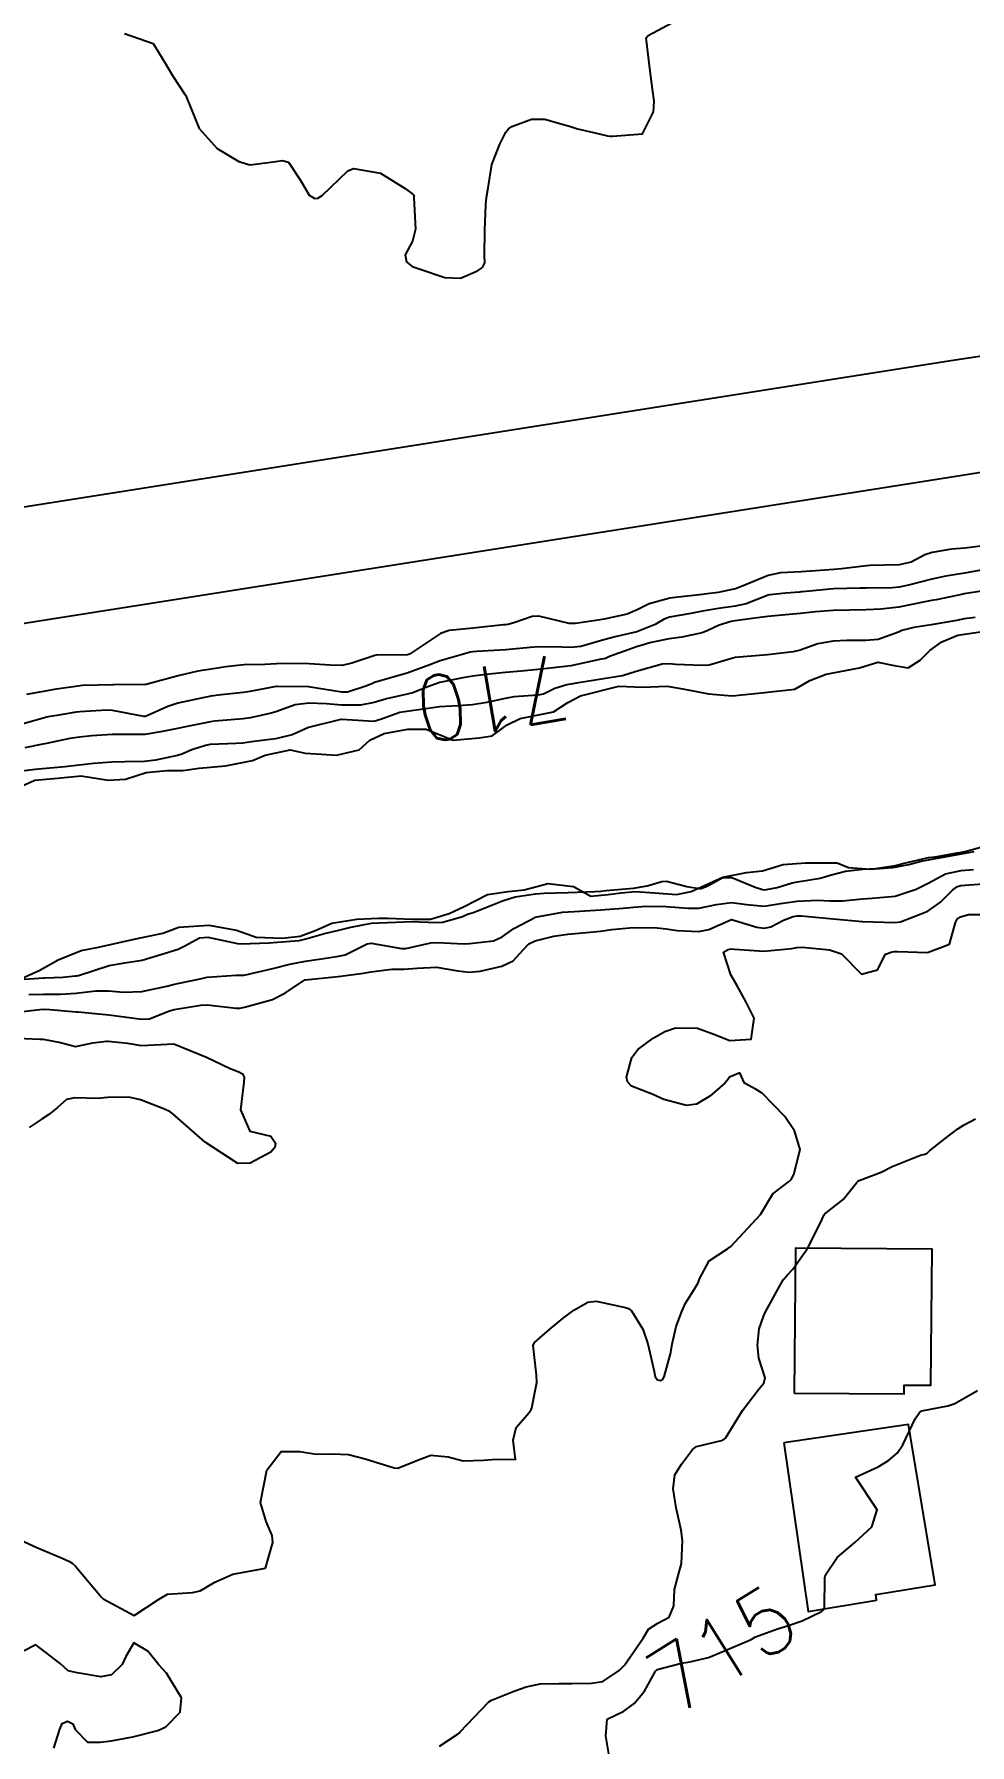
# Model space of a CAD drawing. Header units: metres. Extents: x 307586 to 320046, y 7427249 to 7434250.
# Drawn here: x 310795.9 to 310853.1, y 7432735.9 to 7432840.5 of the extents above; entities that cross this region are included whole.
import ezdxf
from ezdxf.enums import TextEntityAlignment as Align

# ---------------------------------------------------------------- set-up
doc = ezdxf.new("R2010")
doc.units = ezdxf.units.M
doc.header["$MEASUREMENT"] = 0
for name, color, linetype in [('Cotas', 45, 'Continuous'), ('Curvas de Nivel 1m', 11, 'Continuous'), ('Curvas de Nivel 5m', 15, 'Continuous'), ('Edificações', 30, 'Continuous'), ('Hidrografia', 140, 'Continuous'), ('Vias Primárias', 230, 'Continuous')]:
    doc.layers.add(name, color=color, linetype=linetype)
doc.styles.add('Style-STANDARD', font='STANDARD.shx')

msp = doc.modelspace()

# ---------------------------------------------------------------- linework, layer by layer
at = {"layer": 'Curvas de Nivel 1m', "flags": 128}
for points, elevation in [([(310801.46, 7432840.55), (310803.21, 7432839.92), (310803.93, 7432838.76), (310804.4, 7432837.97), (310805.17, 7432836.8), (310805.2, 7432836.74), (310805.22, 7432836.69), (310806.02, 7432834.73), (310807.13, 7432833.51), (310808.46, 7432832.71), (310809.12, 7432832.51), (310810.4, 7432832.68), (310811.12, 7432832.77), (310811.48, 7432832.67), (310812.24, 7432831.53), (310812.75, 7432830.65), (310813.1, 7432830.44), (310813.29, 7432830.46), (310813.55, 7432830.64), (310815.12, 7432832.15), (310815.46, 7432832.28), (310817.12, 7432831.99), (310818.62, 7432831.07), (310819.1, 7432830.7), (310819.17, 7432830.64), (310819.16, 7432830.58), (310819.16, 7432830.52), (310819.25, 7432828.58), (310819.07, 7432827.83), (310818.63, 7432827.01), (310818.71, 7432826.58), (310819.05, 7432826.29), (310819.48, 7432826.14), (310821.04, 7432825.62), (310822.01, 7432825.57), (310823.05, 7432826.03), (310823.35, 7432826.22), (310823.49, 7432826.52), (310823.48, 7432826.95), (310823.49, 7432828.52), (310823.55, 7432830.07), (310823.6, 7432830.52), (310823.69, 7432831.1), (310823.92, 7432832.52), (310824.41, 7432833.78), (310824.77, 7432834.51), (310824.93, 7432834.72), (310825.15, 7432834.85), (310826.35, 7432835.3), (310827.16, 7432835.3), (310828.79, 7432834.83), (310829.15, 7432834.72), (310830.32, 7432834.44), (310831, 7432834.29), (310831.14, 7432834.27), (310831.3, 7432834.27), (310833.14, 7432834.41), (310833.8, 7432835.76), (310833.84, 7432836.4), (310833.77, 7432836.99), (310833.59, 7432838.4), (310833.36, 7432840.27), (310833.47, 7432840.41), (310835.23, 7432841.36)], 713), ([(310853.82, 7432809.19), (310852.85, 7432809.06), (310852.03, 7432808.99), (310850.84, 7432808.8), (310850.39, 7432808.65), (310849.56, 7432808.21), (310848.83, 7432808.04), (310847.06, 7432808), (310846.83, 7432807.99), (310845.29, 7432807.8), (310844.83, 7432807.76), (310844.28, 7432807.72), (310842.83, 7432807.62), (310841.57, 7432807.56), (310840.82, 7432807.39), (310839.19, 7432806.71), (310838.82, 7432806.58), (310838.62, 7432806.54), (310837.76, 7432806.35), (310836.93, 7432806.24), (310836.81, 7432806.23), (310835.13, 7432806.05), (310834.81, 7432806.01), (310833.54, 7432805.66), (310832.8, 7432805.28), (310832.19, 7432805.02), (310830.79, 7432804.72), (310830.54, 7432804.68), (310829.03, 7432804.46), (310828.78, 7432804.45), (310828.64, 7432804.46), (310826.79, 7432804.91), (310826.38, 7432804.89), (310825.27, 7432804.5), (310824.89, 7432804.39), (310824.78, 7432804.38), (310824.64, 7432804.37), (310822.78, 7432804.16), (310821.31, 7432804.02), (310820.78, 7432803.84), (310818.89, 7432802.58), (310818.76, 7432802.54), (310816.85, 7432802.51), (310816.76, 7432802.5), (310815.35, 7432802.03), (310814.76, 7432801.88), (310814.04, 7432801.91), (310812.76, 7432801.98), (310811.42, 7432802), (310810.76, 7432801.99), (310810.03, 7432801.95), (310808.76, 7432801.92), (310807.66, 7432801.81), (310806.75, 7432801.67), (310805.95, 7432801.53), (310804.75, 7432801.25), (310802.93, 7432800.77), (310802.78, 7432800.73), (310802.74, 7432800.72), (310800.83, 7432800.7), (310800.74, 7432800.7), (310798.9, 7432800.66), (310798.74, 7432800.64), (310797.16, 7432800.41), (310796.74, 7432800.34), (310795.47, 7432800.12)], 713), ([(310854.51, 7432807.83), (310852.83, 7432807.53), (310851.67, 7432807.34), (310850.82, 7432807.17), (310849.4, 7432806.79), (310848.82, 7432806.67), (310848.4, 7432806.64), (310846.82, 7432806.61), (310846.45, 7432806.61), (310844.82, 7432806.57), (310842.91, 7432806.39), (310842.81, 7432806.38), (310842.73, 7432806.37), (310841.9, 7432806.3), (310840.91, 7432806.21), (310840.81, 7432806.19), (310839.48, 7432805.65), (310838.8, 7432805.52), (310837.77, 7432805.38), (310836.8, 7432805.2), (310836.09, 7432805.07), (310834.79, 7432804.84), (310834.46, 7432804.72), (310833.91, 7432804.39), (310832.78, 7432803.94), (310831.54, 7432803.65), (310830.77, 7432803.46), (310829.37, 7432803.05), (310828.77, 7432802.98), (310828.22, 7432803.01), (310826.77, 7432803.02), (310826.27, 7432802.98), (310824.77, 7432802.85), (310822.98, 7432802.74), (310822.76, 7432802.73), (310822.6, 7432802.7), (310822.04, 7432802.54), (310821.05, 7432802.26), (310820.76, 7432802.17), (310820.12, 7432801.92), (310818.75, 7432801.42), (310818.1, 7432801.24), (310816.75, 7432800.84), (310816.58, 7432800.77), (310816.21, 7432800.61), (310815.09, 7432800.26), (310814.74, 7432800.25), (310812.83, 7432800.56), (310812.74, 7432800.57), (310810.81, 7432800.6), (310810.74, 7432800.6), (310809.13, 7432800.3), (310808.74, 7432800.24), (310807.36, 7432800.09), (310806.73, 7432800), (310805.67, 7432799.79), (310804.73, 7432799.57), (310804.1, 7432799.37), (310802.74, 7432798.77), (310802.71, 7432798.76), (310802.65, 7432798.77), (310800.72, 7432799.14), (310800.36, 7432799.16), (310798.72, 7432799.05), (310798.51, 7432799.03), (310797.33, 7432798.83), (310796.8, 7432798.75), (310796.71, 7432798.72), (310795.26, 7432798.31)], 712), ([(310854.82, 7432806.57), (310852.92, 7432806.28), (310852.81, 7432806.26), (310852.74, 7432806.25), (310852.35, 7432806.17), (310851.08, 7432805.91), (310850.81, 7432805.87), (310850.4, 7432805.78), (310848.81, 7432805.46), (310847.7, 7432805.33), (310846.8, 7432805.28), (310845.79, 7432805.26), (310844.8, 7432805.25), (310843.7, 7432805.17), (310842.8, 7432805.06), (310842.09, 7432805), (310840.79, 7432804.88), (310840.3, 7432804.81), (310838.79, 7432804.62), (310838.55, 7432804.58), (310837.82, 7432804.35), (310837.12, 7432804.02), (310836.78, 7432803.89), (310835.54, 7432803.61), (310834.77, 7432803.51), (310833.67, 7432803.3), (310832.77, 7432803.02), (310832.31, 7432802.87), (310831.12, 7432802.43), (310830.87, 7432802.32), (310830.76, 7432802.3), (310830.6, 7432802.27), (310828.76, 7432801.87), (310827.51, 7432801.72), (310826.75, 7432801.63), (310825.72, 7432801.53), (310824.75, 7432801.45), (310823.57, 7432801.33), (310822.75, 7432801.23), (310822.15, 7432801.13), (310820.75, 7432800.84), (310819.95, 7432800.56), (310819.09, 7432800.22), (310818.74, 7432800.13), (310817.48, 7432799.85), (310816.73, 7432799.63), (310815.88, 7432799.45), (310814.73, 7432799.46), (310813.82, 7432799.54), (310812.73, 7432799.58), (310811.9, 7432799.48), (310810.72, 7432799.06), (310810.43, 7432798.96), (310809.17, 7432798.69), (310808.71, 7432798.62), (310806.96, 7432798.47), (310806.71, 7432798.44), (310805.29, 7432798.15), (310804.71, 7432798.03), (310803.79, 7432797.84), (310802.7, 7432797.67), (310801.82, 7432797.66), (310800.7, 7432797.67), (310799.47, 7432797.58), (310798.7, 7432797.51), (310798.11, 7432797.42), (310796.7, 7432797.12), (310796.47, 7432797.07), (310795.36, 7432796.85)], 711), ([(310795.61, 7432781.75), (310796.51, 7432781.79), (310797.55, 7432781.79), (310798.51, 7432781.85), (310799.7, 7432781.99), (310800.51, 7432781.98), (310801.4, 7432781.9), (310802.51, 7432781.94), (310804.04, 7432782.27), (310804.52, 7432782.4), (310804.8, 7432782.46), (310806.09, 7432782.72), (310806.44, 7432782.81), (310806.52, 7432782.83), (310808.29, 7432782.94), (310808.53, 7432782.94), (310808.78, 7432782.95), (310810.53, 7432783.35), (310811.57, 7432783.62), (310812.53, 7432783.79), (310813.92, 7432784.01), (310814.54, 7432784.1), (310814.96, 7432784.19), (310815.8, 7432784.61), (310816.29, 7432784.85), (310816.55, 7432784.89), (310818.39, 7432784.58), (310818.54, 7432784.57), (310818.66, 7432784.58), (310820.18, 7432784.92), (310820.55, 7432784.94), (310822.22, 7432784.86), (310822.55, 7432784.87), (310824.02, 7432785.04), (310824.55, 7432785.29), (310825.26, 7432785.8), (310826.54, 7432786.48), (310826.56, 7432786.49), (310828.25, 7432786.79), (310828.58, 7432786.81), (310828.95, 7432786.83), (310830.58, 7432786.93), (310831.95, 7432787.04), (310832.58, 7432787.11), (310833.35, 7432787.17), (310834.58, 7432787.15), (310835.91, 7432787.04), (310836.58, 7432787.05), (310837.66, 7432787.27), (310838.58, 7432787.38), (310839.52, 7432787.26), (310840.58, 7432787.17), (310841.56, 7432787.32), (310842.58, 7432787.47), (310843.84, 7432787.53), (310844.59, 7432787.49), (310845.36, 7432787.48), (310846.59, 7432787.62), (310847.17, 7432787.65), (310848.59, 7432787.77), (310849.87, 7432788.2), (310850.35, 7432788.44), (310850.6, 7432788.58), (310851.65, 7432789.14), (310852.61, 7432789.34), (310853.37, 7432789.4)], 711), ([(310794.69, 7432780.66), (310796.28, 7432780.84), (310796.49, 7432780.86), (310796.5, 7432780.86), (310796.9, 7432780.84), (310798.5, 7432780.71), (310798.62, 7432780.7), (310800.5, 7432780.51), (310800.82, 7432780.47), (310802.5, 7432780.25), (310802.98, 7432780.28), (310804.16, 7432780.75), (310804.5, 7432780.85), (310806.12, 7432781.11), (310806.51, 7432781.12), (310808.28, 7432780.93), (310808.51, 7432780.93), (310808.79, 7432780.98), (310810.51, 7432781.45), (310811.3, 7432781.87), (310812.49, 7432782.65), (310812.51, 7432782.66), (310814.53, 7432782.87), (310816.07, 7432783.06), (310816.53, 7432783.15), (310817.81, 7432783.31), (310818.53, 7432783.31), (310819.35, 7432783.38), (310820.53, 7432783.43), (310821.85, 7432783.21), (310822.53, 7432783.12), (310823.2, 7432783.19), (310824.53, 7432783.49), (310825.22, 7432783.81), (310825.84, 7432784.49), (310826.18, 7432784.86), (310826.56, 7432785.04), (310827.71, 7432785.32), (310828.56, 7432785.45), (310829.68, 7432785.56), (310830.57, 7432785.64), (310831.25, 7432785.74), (310832.57, 7432785.86), (310834.02, 7432785.84), (310834.57, 7432785.78), (310835.26, 7432785.68), (310836.57, 7432785.62), (310837.18, 7432785.74), (310838.57, 7432786.34), (310840.12, 7432785.87), (310840.57, 7432785.81), (310840.98, 7432785.9), (310841.76, 7432786.3), (310842.34, 7432786.53), (310842.58, 7432786.57), (310842.86, 7432786.57), (310844.57, 7432786.41), (310846.36, 7432786.24), (310846.57, 7432786.22), (310846.59, 7432786.22), (310848.57, 7432786.16), (310848.91, 7432786.21), (310850.58, 7432786.85), (310851.36, 7432787.41), (310852.11, 7432788.17), (310852.39, 7432788.37), (310852.6, 7432788.42), (310854.2, 7432788.55)], 712), ([(310794.11, 7432748.86), (310796.1, 7432747.93), (310797.64, 7432747.28), (310798.1, 7432747.07), (310798.25, 7432746.98), (310798.44, 7432746.81), (310800.06, 7432744.89), (310800.16, 7432744.79), (310802.05, 7432743.77), (310803.54, 7432744.75), (310804.08, 7432745.08), (310805.62, 7432745.18), (310806.08, 7432745.28), (310806.98, 7432745.81), (310808.09, 7432746.3), (310810.09, 7432746.67), (310810.53, 7432748.24), (310810.48, 7432748.67), (310810.13, 7432749.52), (310809.77, 7432750.68), (310810.16, 7432752.67), (310811.04, 7432753.8), (310812.18, 7432753.81), (310813.17, 7432753.64), (310814.18, 7432753.67), (310815.16, 7432753.62), (310816.17, 7432753.36), (310817.94, 7432752.81), (310818.17, 7432752.79), (310819.44, 7432753.3), (310820.18, 7432753.58), (310821.24, 7432753.48), (310822.17, 7432753.23), (310823.41, 7432753.28), (310824.18, 7432753.34), (310825.36, 7432753.31), (310825.22, 7432754.49), (310825.41, 7432755.28), (310826.21, 7432756.2), (310826.32, 7432756.37), (310826.37, 7432756.48), (310826.67, 7432758.03), (310826.66, 7432758.48), (310826.45, 7432760.29), (310826.52, 7432760.48), (310827.46, 7432761.28), (310828.28, 7432761.96), (310828.94, 7432762.45), (310829.78, 7432762.95), (310830.29, 7432763), (310832.09, 7432762.61), (310832.28, 7432762.55), (310832.45, 7432762.41), (310833.16, 7432761.28), (310833.46, 7432760.39), (310833.82, 7432758.81), (310833.91, 7432758.38), (310834.04, 7432758.19), (310834.23, 7432758.15), (310834.37, 7432758.24), (310834.45, 7432758.38), (310834.85, 7432759.78), (310834.95, 7432760.37), (310835.2, 7432761.45), (310835.54, 7432762.37), (310835.76, 7432762.89), (310836.3, 7432763.71), (310836.53, 7432764.13), (310836.61, 7432764.36), (310837.2, 7432765.47), (310838.33, 7432766.2), (310838.53, 7432766.34), (310840.35, 7432768.31), (310841.11, 7432769.56), (310842.03, 7432770.29), (310842.23, 7432770.45), (310842.39, 7432770.76), (310842.77, 7432772.28), (310842.42, 7432773.43), (310841.83, 7432774.3), (310840.45, 7432775.73), (310840.08, 7432775.94), (310839.37, 7432776.33), (310839.08, 7432776.96), (310838.46, 7432776.7), (310838.3, 7432776.49), (310838.17, 7432776.34), (310837.25, 7432775.55), (310836.44, 7432775.06), (310835.83, 7432774.97), (310834.44, 7432775.33), (310833.72, 7432775.67), (310832.45, 7432776.15), (310832.22, 7432776.41), (310832.16, 7432776.71), (310832.47, 7432777.91), (310832.85, 7432778.4), (310833.79, 7432779.08), (310834.49, 7432779.5), (310835.14, 7432779.72), (310836.49, 7432779.7), (310837.49, 7432779.34), (310838.48, 7432778.94), (310839.77, 7432779.03), (310839.96, 7432780.32), (310839.48, 7432781.29), (310838.91, 7432782.33), (310838.53, 7432782.97), (310838.09, 7432784.34), (310838.38, 7432784.52), (310838.56, 7432784.55), (310838.76, 7432784.54), (310840.55, 7432784.42), (310842.27, 7432784.58), (310842.56, 7432784.64), (310842.92, 7432784.65), (310844.56, 7432784.5), (310845.3, 7432784.25), (310846.53, 7432783), (310847.5, 7432783.27), (310848, 7432784.23), (310848.4, 7432784.37), (310848.55, 7432784.39), (310848.74, 7432784.4), (310850.55, 7432784.32), (310851.91, 7432784.83), (310852.27, 7432786.17), (310852.38, 7432786.37), (310852.58, 7432786.52), (310853.07, 7432786.65), (310854.58, 7432786.66)], 713), ([(310794.48, 7432779.1), (310796.28, 7432779.03), (310796.48, 7432779.02), (310797.54, 7432778.83), (310798.47, 7432778.57), (310799.52, 7432778.8), (310800.36, 7432778.9), (310800.47, 7432778.91), (310801.65, 7432778.78), (310802.47, 7432778.64), (310804.47, 7432778.74), (310806.47, 7432777.93), (310807.93, 7432777.23), (310808.46, 7432777.02), (310808.67, 7432776.91), (310808.77, 7432776.7), (310808.76, 7432776.39), (310808.56, 7432774.7), (310809.13, 7432773.41), (310810.41, 7432773.1), (310810.7, 7432772.67), (310810.66, 7432772.41), (310810.4, 7432772.12), (310809.14, 7432771.44), (310808.39, 7432771.42), (310806.4, 7432772.72), (310804.42, 7432774.47), (310804.26, 7432774.58), (310803.91, 7432774.75), (310802.43, 7432775.32), (310801.73, 7432775.48), (310800.43, 7432775.45), (310799.83, 7432775.4), (310798.43, 7432775.43), (310797.91, 7432775.34), (310797.35, 7432774.83), (310796.83, 7432774.43), (310796.42, 7432774.16), (310795.63, 7432773.63)], 713), ([(310820.73, 7432735.78), (310821.87, 7432736.53), (310821.93, 7432736.58), (310821.97, 7432736.64), (310823.74, 7432738.5), (310823.9, 7432738.6), (310824, 7432738.64), (310825.32, 7432739.17), (310826.01, 7432739.42), (310826.88, 7432739.6), (310828.01, 7432739.62), (310828.84, 7432739.61), (310830.01, 7432739.63), (310830.7, 7432739.74), (310831.71, 7432740.41), (310831.87, 7432740.57), (310832.03, 7432740.74), (310833.18, 7432742.39), (310833.5, 7432742.94), (310834.06, 7432743.31), (310834.77, 7432743.67), (310835.04, 7432744.37), (310835.09, 7432745.36), (310835.36, 7432746.37), (310835.51, 7432746.96), (310835.57, 7432748.37), (310835.5, 7432748.99), (310835.19, 7432750.37), (310835, 7432751.53), (310835.11, 7432752.37), (310835.51, 7432753.03), (310836.19, 7432753.93), (310836.43, 7432754.12), (310837.46, 7432754.35), (310838.04, 7432754.5), (310838.2, 7432754.63), (310839.24, 7432756.32), (310840.23, 7432757.59), (310840.56, 7432757.98), (310840.63, 7432758.31), (310840.25, 7432759.52), (310840.16, 7432760.31), (310840.27, 7432761.31), (310840.53, 7432762.06), (310840.64, 7432762.31), (310841.22, 7432763.38), (310841.73, 7432764.3), (310841.99, 7432764.61), (310842.32, 7432764.95), (310843.27, 7432766.28), (310844.11, 7432768.02), (310844.22, 7432768.26), (310844.28, 7432768.34), (310844.36, 7432768.41), (310845.4, 7432769.22), (310846.22, 7432770.24), (310846.3, 7432770.33), (310846.38, 7432770.39), (310847.72, 7432770.9), (310848.39, 7432771.24), (310850.13, 7432771.93), (310850.4, 7432771.99), (310850.53, 7432772.06), (310850.69, 7432772.19), (310851.64, 7432772.96), (310852.42, 7432773.54), (310852.81, 7432773.78), (310853.5, 7432774.15)], 714), ([(310797.13, 7432735.66), (310797.5, 7432736.82), (310797.64, 7432737.16), (310797.98, 7432737.32), (310798.3, 7432737.14), (310798.45, 7432736.81), (310799.19, 7432736.03), (310799.97, 7432736.02), (310800.64, 7432736.11), (310801.97, 7432736.36), (310803.49, 7432736.75), (310803.98, 7432736.96), (310804.86, 7432737.86), (310804.94, 7432738.73), (310804.02, 7432740.25), (310803.55, 7432740.75), (310802.88, 7432741.6), (310802.04, 7432742.1), (310801.54, 7432741.26), (310801.32, 7432740.78), (310800.66, 7432740.14), (310800.01, 7432740.02), (310798.57, 7432740.26), (310798.02, 7432740.4), (310797.52, 7432740.83), (310796.03, 7432741.99), (310795.28, 7432741.6)], 713)]:
    msp.add_lwpolyline(points, dxfattribs=dict(at, elevation=elevation))
at = {"layer": 'Curvas de Nivel 5m', "flags": 128}
for points, elevation in [([(310853.47, 7432804.83), (310852.8, 7432804.73), (310852.33, 7432804.64), (310850.79, 7432804.38), (310849.73, 7432804.21), (310848.98, 7432804.02), (310848.79, 7432803.93), (310847.54, 7432803.47), (310846.78, 7432803.41), (310845.62, 7432803.41), (310844.78, 7432803.38), (310843.85, 7432803.2), (310842.77, 7432802.82), (310842.35, 7432802.71), (310840.77, 7432802.53), (310838.8, 7432802.38), (310838.76, 7432802.37), (310838.74, 7432802.36), (310838.66, 7432802.34), (310837.2, 7432801.91), (310836.76, 7432801.88), (310835.18, 7432801.95), (310834.76, 7432801.99), (310834.34, 7432801.97), (310832.75, 7432801.51), (310831.91, 7432801.26), (310830.75, 7432801.07), (310829.1, 7432800.81), (310828.75, 7432800.74), (310828.51, 7432800.7), (310827.77, 7432800.47), (310827.08, 7432800.13), (310826.74, 7432800.07), (310825.26, 7432799.97), (310824.73, 7432799.87), (310823.62, 7432799.62), (310822.73, 7432799.48), (310821.85, 7432799.42), (310820.72, 7432799.35), (310820.03, 7432799.25), (310818.72, 7432799.08), (310818.3, 7432799), (310817.18, 7432798.6), (310816.71, 7432798.46), (310814.75, 7432798.58), (310814.71, 7432798.58), (310814.68, 7432798.59), (310812.71, 7432798.09), (310811.71, 7432797.65), (310810.7, 7432797.4), (310809.23, 7432797.22), (310808.7, 7432797.14), (310808.29, 7432797.11), (310806.7, 7432797.05), (310806.41, 7432797), (310805.57, 7432796.73), (310804.97, 7432796.46), (310804.69, 7432796.37), (310803.36, 7432796.09), (310802.68, 7432796.01), (310801.47, 7432796), (310800.68, 7432795.98), (310799.59, 7432795.89), (310798.68, 7432795.79), (310797.81, 7432795.69), (310796.67, 7432795.59), (310795.99, 7432795.53), (310794.67, 7432795.36)], 710), ([(310794.73, 7432782.65), (310796.52, 7432782.77), (310796.59, 7432782.77), (310797.69, 7432782.83), (310798.45, 7432782.9), (310798.52, 7432782.91), (310798.64, 7432782.93), (310800.53, 7432783.54), (310801.6, 7432783.71), (310802.53, 7432783.86), (310804.14, 7432784.34), (310804.54, 7432784.47), (310804.74, 7432784.54), (310805.14, 7432784.73), (310806.05, 7432785.23), (310806.55, 7432785.27), (310808.37, 7432784.88), (310808.55, 7432784.86), (310810.3, 7432784.92), (310810.55, 7432784.94), (310812.14, 7432785.07), (310812.55, 7432785.16), (310813.69, 7432785.5), (310814.56, 7432785.69), (310815.3, 7432785.88), (310816.57, 7432786.13), (310817.02, 7432786.15), (310818.57, 7432786.21), (310818.92, 7432786.23), (310820.57, 7432786.16), (310820.93, 7432786.18), (310822.12, 7432786.53), (310822.43, 7432786.68), (310822.57, 7432786.72), (310822.84, 7432786.79), (310824.58, 7432787.49), (310825.34, 7432787.74), (310826.59, 7432787.92), (310827.11, 7432787.95), (310828.59, 7432788), (310830.22, 7432788.07), (310830.59, 7432788.09), (310830.9, 7432788.12), (310832.59, 7432788.27), (310833.42, 7432788.4), (310834.31, 7432788.67), (310834.6, 7432788.69), (310835.85, 7432788.37), (310836.59, 7432788.24), (310836.7, 7432788.25), (310837.04, 7432788.36), (310838.04, 7432788.91), (310838.6, 7432788.92), (310840.02, 7432788.32), (310840.46, 7432788.18), (310840.59, 7432788.17), (310840.72, 7432788.18), (310841.37, 7432788.3), (310842.29, 7432788.6), (310842.6, 7432788.65), (310843.99, 7432788.88), (310844.6, 7432789.05), (310845.55, 7432789.31), (310846.61, 7432789.43), (310847.38, 7432789.46), (310848.61, 7432789.66), (310849.05, 7432789.78), (310850.62, 7432790.14), (310850.67, 7432790.14), (310851.03, 7432790.19), (310852.38, 7432790.42), (310852.63, 7432790.46), (310853.01, 7432790.54), (310854.63, 7432791)], 710), ([(310831.07, 7432735.31), (310830.88, 7432736.42), (310830.97, 7432737.44), (310831.99, 7432737.93), (310832.62, 7432738.4), (310833.26, 7432739.14), (310833.93, 7432740.38), (310834.02, 7432740.48), (310835.52, 7432740.87), (310836.03, 7432740.95), (310837.17, 7432741.21), (310838.04, 7432741.57), (310839.77, 7432742.31), (310839.94, 7432742.41), (310840.05, 7432742.48), (310841.39, 7432742.96), (310842.06, 7432743.16), (310842.9, 7432743.44), (310844.07, 7432744.03), (310844.2, 7432744.13), (310844.25, 7432744.26), (310844.28, 7432746.07), (310844.32, 7432746.26), (310845.03, 7432747.32), (310846.11, 7432748.24), (310847.16, 7432749.2), (310847.49, 7432750.23), (310846.16, 7432752.24), (310847.54, 7432752.86), (310848.18, 7432753.26), (310848.7, 7432753.7), (310849.05, 7432754.21), (310849.81, 7432755.8), (310850.06, 7432756.19), (310850.21, 7432756.3), (310851.8, 7432756.6), (310852.22, 7432756.74), (310853.61, 7432757.54)], 715)]:
    msp.add_lwpolyline(points, dxfattribs=dict(at, elevation=elevation))
at = {"layer": 'Edificações'}
for points in [[(310842.41, 7432757.38), (310849.13, 7432757.33), (310849.14, 7432757.87), (310850.77, 7432757.86), (310850.84, 7432766.18), (310842.48, 7432766.24)], [(310841.77, 7432754.33), (310843.26, 7432744.02), (310847.44, 7432744.72), (310847.39, 7432745.06), (310851.03, 7432745.66), (310849.39, 7432755.46)]]:
    msp.add_lwpolyline(points, close=True, dxfattribs=at)
at = {"layer": 'Hidrografia'}
for points in [[(310794.79, 7432794.34), (310795.98, 7432794.87), (310797.37, 7432795), (310798.82, 7432795.14), (310800.47, 7432794.87), (310801.53, 7432794.94), (310802.78, 7432795.33), (310804.04, 7432795.47), (310805.03, 7432795.47), (310806.02, 7432795.6), (310807.63, 7432795.74), (310809.28, 7432796.07), (310810.07, 7432796.4), (310811.59, 7432796.73), (310812.51, 7432796.53), (310813.5, 7432796.46), (310814.43, 7432796.4), (310815.81, 7432796.73), (310816.47, 7432797.32), (310817.33, 7432797.72), (310818.78, 7432797.98), (310819.91, 7432797.98), (310821.56, 7432797.32), (310823.14, 7432797.45), (310823.94, 7432797.59), (310824.86, 7432798.25), (310825.65, 7432798.64), (310826.97, 7432798.91), (310827.7, 7432799.04), (310828.56, 7432799.63), (310829.35, 7432800.03), (310831.68, 7432800.63), (310833.13, 7432800.56), (310834.65, 7432800.63), (310835.71, 7432800.43), (310837.16, 7432800.16), (310838.62, 7432800.03), (310840.6, 7432800.23), (310842.45, 7432800.43), (310843.37, 7432800.96), (310844.36, 7432801.35), (310846.41, 7432801.75), (310847.53, 7432802.08), (310848.52, 7432801.88), (310849.38, 7432801.75), (310850.11, 7432802.21), (310850.7, 7432802.8), (310851.43, 7432803.33), (310852.42, 7432803.73), (310854.07, 7432803.99)], [(310795.21, 7432782.75), (310796.25, 7432783.23), (310797.4, 7432783.89), (310798.82, 7432784.46), (310799.87, 7432784.65), (310802.05, 7432785.14), (310803.81, 7432785.51), (310804.78, 7432785.87), (310806.61, 7432786), (310808.31, 7432785.69), (310809.52, 7432785.27), (310811.1, 7432785.21), (310812.2, 7432785.33), (310813.17, 7432785.69), (310814.14, 7432786.12), (310815.66, 7432786.36), (310817, 7432786.42), (310817.54, 7432786.42), (310819.06, 7432786.36), (310820.16, 7432786.36), (310821.31, 7432786.72), (310822.22, 7432787.15), (310823.66, 7432787.87), (310824.92, 7432788.07), (310825.9, 7432788.17), (310826.67, 7432788.36), (310827.35, 7432788.55), (310828.91, 7432788.36), (310829.98, 7432787.78), (310831.04, 7432787.87), (310831.82, 7432787.97), (310832.7, 7432788.07), (310833.86, 7432787.97), (310835.22, 7432787.87), (310836.1, 7432788.07), (310838.04, 7432788.94), (310839.5, 7432789.23), (310840.47, 7432789.33), (310841.73, 7432789.72), (310843.09, 7432789.82), (310845.04, 7432789.82), (310845.72, 7432789.53), (310847.08, 7432789.43), (310848.44, 7432789.53), (310849.41, 7432789.72), (310850.18, 7432789.91), (310853.42, 7432790.5)]]:
    msp.add_lwpolyline(points, dxfattribs=at)
at = {"layer": 'Vias Primárias'}
msp.add_lwpolyline([(310965.03, 7432838.81), (310926.62, 7432832.66), (310892.24, 7432827.04), (310870.07, 7432823.26), (310851.99, 7432820.51), (310793.61, 7432811.3), (310716.99, 7432799.27), (310691.42, 7432795.15), (310677, 7432792.88), (310660, 7432789.96), (310638.65, 7432786.3), (310609.99, 7432781.67), (310588.26, 7432778.9), (310577.3, 7432778.12), (310563.03, 7432777.79), (310548.42, 7432778.23), (310544.9, 7432778.45), (310536.94, 7432779.05), (310528.84, 7432779.77), (310515.15, 7432781.76), (310495.55, 7432784.99), (310477.01, 7432789.14), (310469.45, 7432792.01), (310461.81, 7432794.84)], dxfattribs=at)
msp.add_lwpolyline([(310455.58, 7432787.58), (310460.92, 7432785.99), (310467.32, 7432784.15, 0.021347), (310491.47, 7432778.88, 0.000604), (310512.54, 7432775.25, 0.021822), (310538.31, 7432771.98), (310544.9, 7432771.44), (310550.39, 7432771.11), (310559.84, 7432770.89), (310572.01, 7432771), (310578.99, 7432771.22), (310591.05, 7432772.09), (310608.46, 7432774.43), (310631.93, 7432778.13), (310661.02, 7432783.04), (310683.78, 7432786.81), (310707.1, 7432790.56), (310718.08, 7432792.36), (310794.7, 7432804.38), (310853.06, 7432813.59), (310872.16, 7432816.65), (310891.71, 7432819.92), (310927.18, 7432825.71), (310964.77, 7432831.73)], format="xyb", dxfattribs=at)

# ---------------------------------------------------------------- texts
at = {"layer": 'Cotas', "style": 'Style-STANDARD'}
for s, rotation, p in [('710', 189.9316, (310823.94, 7432799.87, 710)), ('715', 32.0525, (310838, 7432741.73, 715))]:
    msp.add_text(s, height=4, rotation=rotation, dxfattribs=at).set_placement(p, align=Align.MIDDLE_CENTER)

doc.saveas('drawing.dxf')
